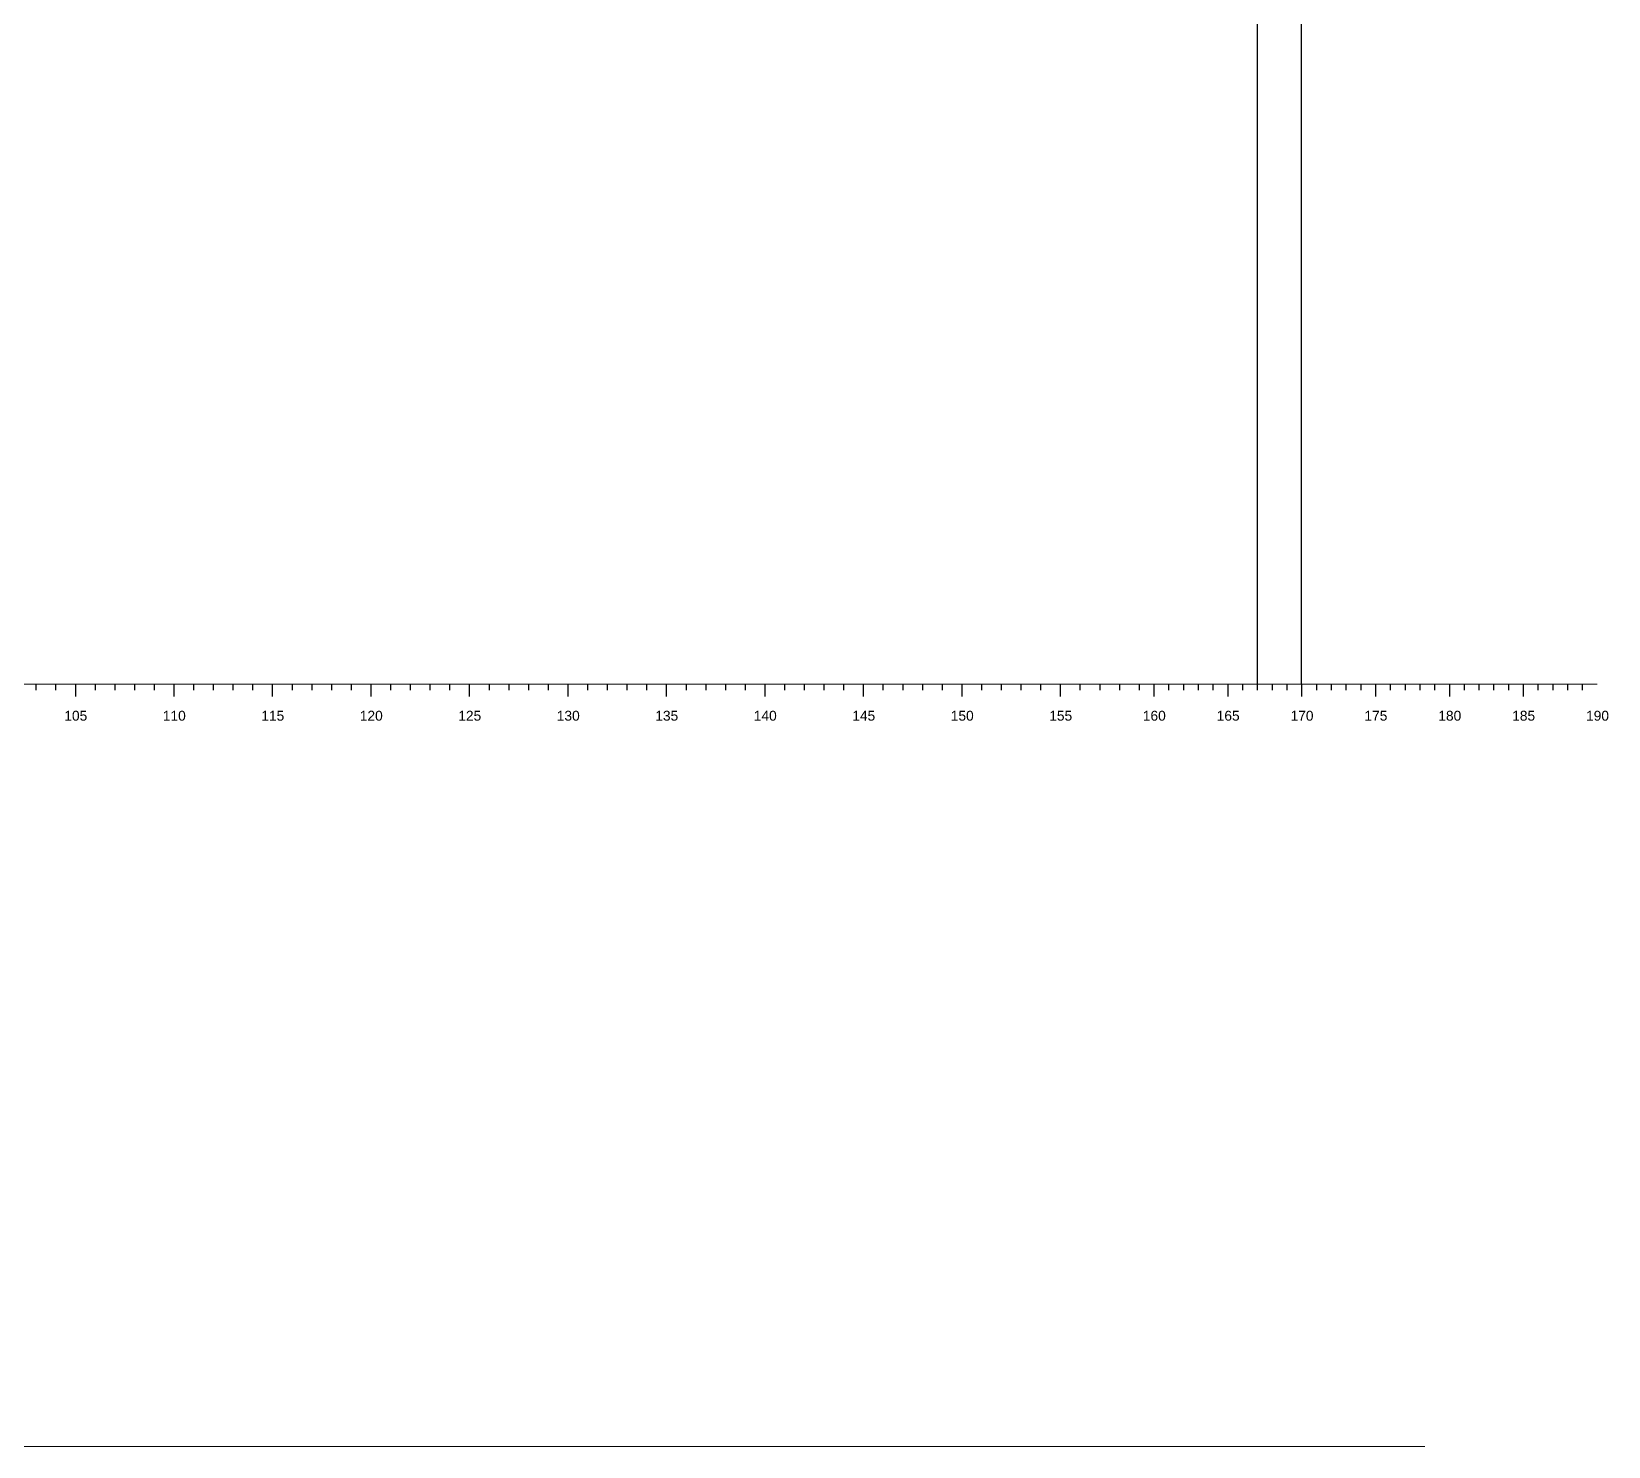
# Model space of a CAD drawing. Header units: inches. Extents: x 2352 to 5491, y -38 to 423.
# Drawn here: x 5355.8 to 5419.8, y -38.3 to 19.1 of the extents above; entities that cross this region are included whole.
import ezdxf

# ---------------------------------------------------------------- set-up
doc = ezdxf.new("R2010")
doc.units = ezdxf.units.IN
doc.header["$MEASUREMENT"] = 0
for name, color, linetype in [('FR170', 101, 'Continuous'), ('RULER', 7, 'Continuous'), ('ST14', 7, 'Continuous')]:
    doc.layers.add(name, color=color, linetype=linetype)
doc.styles.get("Standard").update_dxf_attribs({"font": 'arial.ttf'})

msp = doc.modelspace()

# ---------------------------------------------------------------- linework, layer by layer
at = {"lineweight": 5}
msp.add_line((5272.59076, -38.34182), (5412.33076, -38.34182), dxfattribs=at)
at = {"layer": 'FR170'}
msp.add_line((5407.33076, -7.37613), (5407.33076, 72.43373), dxfattribs=at)
at = {"layer": 'RULER', "lineweight": 5}
msp.add_line((5419.33076, -7.37613), (5269.84961, -7.37613), dxfattribs=at)
at = {"layer": 'RULER'}
for p, q in [((5355.93076, -7.37613), (5355.93076, -7.62613)), ((5356.73076, -7.37613), (5356.73076, -7.62613)), ((5357.53076, -7.37613), (5357.53076, -7.87613)), ((5358.33076, -7.37613), (5358.33076, -7.62613)), ((5359.13076, -7.37613), (5359.13076, -7.62613)), ((5359.93076, -7.37613), (5359.93076, -7.62613)), ((5360.73076, -7.37613), (5360.73076, -7.62613)), ((5361.53076, -7.37613), (5361.53076, -7.87613)), ((5362.33076, -7.37613), (5362.33076, -7.62613)), ((5363.13076, -7.37613), (5363.13076, -7.62613)), ((5363.93076, -7.37613), (5363.93076, -7.62613)), ((5364.73076, -7.37613), (5364.73076, -7.62613)), ((5365.53076, -7.37613), (5365.53076, -7.87613)), ((5366.33076, -7.37613), (5366.33076, -7.62613)), ((5367.13076, -7.37613), (5367.13076, -7.62613)), ((5367.93076, -7.37613), (5367.93076, -7.62613)), ((5368.73076, -7.37613), (5368.73076, -7.62613)), ((5369.53076, -7.37613), (5369.53076, -7.87613)), ((5370.33076, -7.37613), (5370.33076, -7.62613)), ((5371.13076, -7.37613), (5371.13076, -7.62613)), ((5371.93076, -7.37613), (5371.93076, -7.62613)), ((5372.73076, -7.37613), (5372.73076, -7.62613)), ((5373.53076, -7.37613), (5373.53076, -7.87613)), ((5374.33076, -7.37613), (5374.33076, -7.62613)), ((5375.13076, -7.37613), (5375.13076, -7.62613)), ((5375.93076, -7.37613), (5375.93076, -7.62613)), ((5376.73076, -7.37613), (5376.73076, -7.62613)), ((5377.53076, -7.37613), (5377.53076, -7.87613)), ((5378.33076, -7.37613), (5378.33076, -7.62613)), ((5379.13076, -7.37613), (5379.13076, -7.62613)), ((5379.93076, -7.37613), (5379.93076, -7.62613)), ((5380.73076, -7.37613), (5380.73076, -7.62613)), ((5381.53076, -7.37613), (5381.53076, -7.87613)), ((5382.33076, -7.37613), (5382.33076, -7.62613)), ((5383.13076, -7.37613), (5383.13076, -7.62613)), ((5383.93076, -7.37613), (5383.93076, -7.62613)), ((5384.73076, -7.37613), (5384.73076, -7.62613)), ((5385.53076, -7.37613), (5385.53076, -7.87613)), ((5386.33076, -7.37613), (5386.33076, -7.62613)), ((5387.13076, -7.37613), (5387.13076, -7.62613)), ((5387.93076, -7.37613), (5387.93076, -7.62613)), ((5388.73076, -7.37613), (5388.73076, -7.62613)), ((5389.53076, -7.37613), (5389.53076, -7.87613)), ((5390.33076, -7.37613), (5390.33076, -7.62613)), ((5391.13076, -7.37613), (5391.13076, -7.62613)), ((5391.93076, -7.37613), (5391.93076, -7.62613)), ((5392.73076, -7.37613), (5392.73076, -7.62613)), ((5393.53076, -7.37613), (5393.53076, -7.87613)), ((5394.33076, -7.37613), (5394.33076, -7.62613)), ((5395.13076, -7.37613), (5395.13076, -7.62613)), ((5395.93076, -7.37613), (5395.93076, -7.62613)), ((5396.73076, -7.37613), (5396.73076, -7.62613)), ((5397.53076, -7.37613), (5397.53076, -7.87613)), ((5398.33076, -7.37613), (5398.33076, -7.62613)), ((5399.13076, -7.37613), (5399.13076, -7.62613)), ((5399.93076, -7.37613), (5399.93076, -7.62613)), ((5400.73076, -7.37613), (5400.73076, -7.62613)), ((5401.33076, -7.37613), (5401.33076, -7.87613)), ((5401.93076, -7.37613), (5401.93076, -7.62613)), ((5402.53076, -7.37613), (5402.53076, -7.62613)), ((5403.13076, -7.37613), (5403.13076, -7.62613)), ((5403.73076, -7.37613), (5403.73076, -7.62613)), ((5404.33076, -7.37613), (5404.33076, -7.87613)), ((5404.93076, -7.37613), (5404.93076, -7.62613)), ((5405.53076, -7.37613), (5405.53076, -7.62613)), ((5406.13076, -7.37613), (5406.13076, -7.62613)), ((5406.73076, -7.37613), (5406.73076, -7.62613)), ((5407.33076, -7.37613), (5407.33076, -7.87613)), ((5407.93076, -7.37613), (5407.93076, -7.62613)), ((5408.53076, -7.37613), (5408.53076, -7.62613)), ((5409.13076, -7.37613), (5409.13076, -7.62613)), ((5409.73076, -7.37613), (5409.73076, -7.62613)), ((5410.33076, -7.37613), (5410.33076, -7.87613)), ((5410.93076, -7.37613), (5410.93076, -7.62613)), ((5411.53076, -7.37613), (5411.53076, -7.62613)), ((5412.13076, -7.37613), (5412.13076, -7.62613)), ((5412.73076, -7.37613), (5412.73076, -7.62613)), ((5413.33076, -7.37613), (5413.33076, -7.87613)), ((5413.93076, -7.37613), (5413.93076, -7.62613)), ((5414.53076, -7.37613), (5414.53076, -7.62613)), ((5415.13076, -7.37613), (5415.13076, -7.62613)), ((5415.73076, -7.37613), (5415.73076, -7.62613)), ((5416.33076, -7.37613), (5416.33076, -7.87613)), ((5416.93076, -7.37613), (5416.93076, -7.62613)), ((5417.53076, -7.37613), (5417.53076, -7.62613)), ((5418.13076, -7.37613), (5418.13076, -7.62613)), ((5418.73076, -7.37613), (5418.73076, -7.62613))]:
    msp.add_line(p, q, dxfattribs=at)
at = {"layer": 'ST14'}
msp.add_line((5405.53076, 45.72174), (5405.53076, -7.37613), dxfattribs=at)

# ---------------------------------------------------------------- texts
at = {"layer": 'RULER', "char_height": 0.4, "attachment_point": 5}
for s, insert in [('105', (5357.54879, -8.6633)), ('110', (5361.54879, -8.6633)), ('115', (5365.54879, -8.6633)), ('120', (5369.54879, -8.6633)), ('125', (5373.54879, -8.6633)), ('130', (5377.54879, -8.6633)), ('135', (5381.54879, -8.6633)), ('140', (5385.54879, -8.6633)), ('145', (5389.54879, -8.6633)), ('150', (5393.54879, -8.6633)), ('155', (5397.54879, -8.6633)), ('160', (5401.34879, -8.6633)), ('165', (5404.34879, -8.6633)), ('170', (5407.34879, -8.6633)), ('175', (5410.34879, -8.6633)), ('180', (5413.34879, -8.6633)), ('185', (5416.34879, -8.6633)), ('190', (5419.34879, -8.6633))]:
    msp.add_mtext_dynamic_manual_height_columns(s, width=1.0868134, gutter_width=1, heights=[1.02944], dxfattribs=dict(at, insert=insert))

doc.saveas('drawing.dxf')
